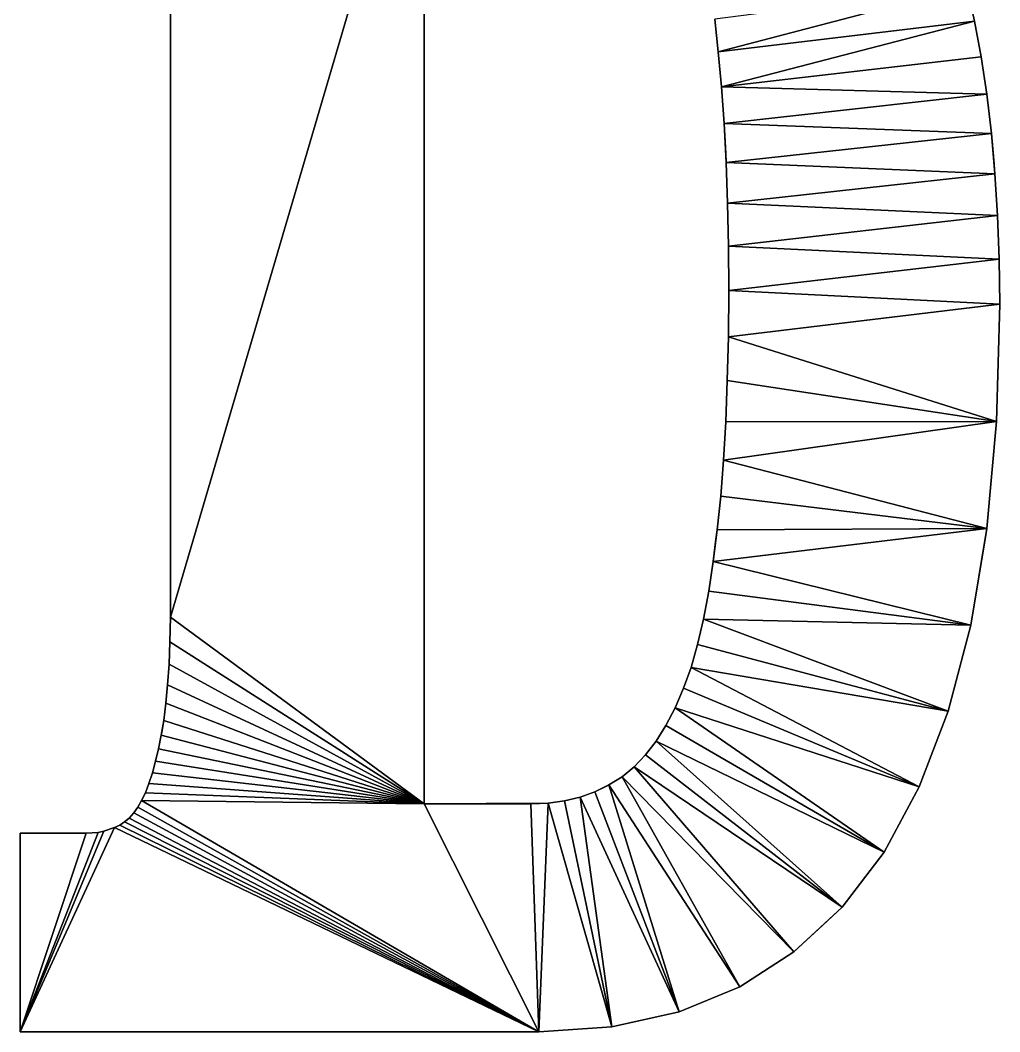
# Model space of a CAD drawing. Extents: x -29.1 to 29.1, y -25 to 25.
# Drawn here: x -2.583 to 0.016, y -14.619 to -11.935 of the extents above; entities that cross this region are included whole.
import ezdxf

# ---------------------------------------------------------------- set-up
doc = ezdxf.new("R2010")
doc.units = 0
doc.header["$MEASUREMENT"] = 0
doc.layers.add('ConstrLine', color=7, linetype='Continuous')
doc.layers.add('ObjLayer', color=2, linetype='Continuous')

msp = doc.modelspace()

# ---------------------------------------------------------------- linework, layer by layer
at = {"layer": 'ConstrLine'}
for points in [[(-2.184, -13.519, 5), (-2.184, -8.653, 5), (-2.184, -8.653, 4)], [(-2.184, -8.653, 4), (-2.184, -13.519, 4), (-2.184, -13.519, 5)], [(-2.184, -13.519, 5), (-1.511, -11.227, 5), (-2.184, -8.653, 5)], [(-1.511, -11.227, 5), (-2.184, -13.519, 5), (-1.511, -14.014, 5)], [(-1.511, -11.227, 5), (-1.511, -14.014, 5), (-1.511, -11.227, 4)], [(-1.511, -14.014, 5), (-1.511, -14.014, 4), (-1.511, -11.227, 4)], [(-0.74, -11.932, 5), (-0.731, -12.018, 5), (-0.071, -11.845, 5)], [(-0.051, -11.937, 5), (-0.071, -11.845, 5), (-0.731, -12.018, 5)], [(-0.071, -11.845, 4), (-0.071, -11.845, 5), (-0.051, -11.937, 5)], [(-0.071, -11.845, 4), (-0.051, -11.937, 5), (-0.051, -11.937, 4)], [(-0.74, -11.932, 4), (-0.731, -12.018, 4), (-0.731, -12.018, 5)], [(-0.74, -11.932, 4), (-0.731, -12.018, 5), (-0.74, -11.932, 5)], [(-0.731, -12.018, 5), (-0.722, -12.111, 5), (-0.051, -11.937, 5)], [(-0.033, -12.032, 5), (-0.051, -11.937, 5), (-0.722, -12.111, 5)], [(-0.051, -11.937, 4), (-0.051, -11.937, 5), (-0.033, -12.032, 5)], [(-0.051, -11.937, 4), (-0.033, -12.032, 5), (-0.033, -12.032, 4)], [(-0.731, -12.018, 4), (-0.722, -12.111, 4), (-0.722, -12.111, 5)], [(-0.731, -12.018, 4), (-0.722, -12.111, 5), (-0.731, -12.018, 5)], [(-0.018, -12.131, 5), (-0.033, -12.032, 5), (-0.722, -12.111, 5)], [(-0.033, -12.032, 4), (-0.033, -12.032, 5), (-0.018, -12.131, 5)], [(-0.033, -12.032, 4), (-0.018, -12.131, 5), (-0.018, -12.131, 4)], [(-0.722, -12.111, 4), (-0.715, -12.209, 4), (-0.715, -12.209, 5)], [(-0.722, -12.111, 4), (-0.715, -12.209, 5), (-0.722, -12.111, 5)], [(-0.722, -12.111, 5), (-0.715, -12.209, 5), (-0.018, -12.131, 5)], [(-0.006, -12.235, 5), (-0.018, -12.131, 5), (-0.715, -12.209, 5)], [(-0.018, -12.131, 4), (-0.018, -12.131, 5), (-0.006, -12.235, 5)], [(-0.018, -12.131, 4), (-0.006, -12.235, 5), (-0.006, -12.235, 4)], [(-0.715, -12.209, 4), (-0.7112, -12.288, 4), (-0.715, -12.209, 5)], [(-0.7112, -12.288, 4), (-0.71, -12.312, 5), (-0.715, -12.209, 5)], [(-0.715, -12.209, 5), (-0.71, -12.312, 5), (-0.006, -12.235, 5)], [(0.003, -12.342, 5), (-0.006, -12.235, 5), (-0.71, -12.312, 5)], [(0, -12.3063, 4), (-0.006, -12.235, 4), (-0.006, -12.235, 5)], [(-0.006, -12.235, 5), (0.003, -12.342, 5), (0, -12.3063, 4)], [(-0.7112, -12.288, 4), (-0.71, -12.312, 4), (-0.71, -12.312, 5)], [(-0.71, -12.312, 4), (-0.706, -12.42, 4), (-0.706, -12.42, 5)], [(-0.71, -12.312, 4), (-0.706, -12.42, 5), (-0.71, -12.312, 5)], [(-0.71, -12.312, 5), (-0.706, -12.42, 5), (0.003, -12.342, 5)], [(0.003, -12.342, 4), (0, -12.3063, 4), (0.003, -12.342, 5)], [(0.01, -12.453, 5), (0.003, -12.342, 5), (-0.706, -12.42, 5)], [(0.003, -12.342, 4), (0.003, -12.342, 5), (0.01, -12.453, 5)], [(0.003, -12.342, 4), (0.01, -12.453, 5), (0.01, -12.453, 4)], [(-0.706, -12.42, 4), (-0.704, -12.534, 4), (-0.704, -12.534, 5)], [(-0.706, -12.42, 4), (-0.704, -12.534, 5), (-0.706, -12.42, 5)], [(-0.704, -12.534, 5), (0.01, -12.453, 5), (-0.706, -12.42, 5)], [(0.01, -12.453, 5), (-0.704, -12.534, 5), (0.014, -12.569, 5)], [(0.01, -12.453, 4), (0.01, -12.453, 5), (0.014, -12.569, 5)], [(0.01, -12.453, 4), (0.014, -12.569, 5), (0.014, -12.569, 4)], [(-0.704, -12.534, 4), (-0.703, -12.652, 4), (-0.703, -12.652, 5)], [(-0.704, -12.534, 4), (-0.703, -12.652, 5), (-0.704, -12.534, 5)], [(-0.704, -12.534, 5), (-0.703, -12.652, 5), (0.014, -12.569, 5)], [(0.016, -12.688, 5), (0.014, -12.569, 5), (-0.703, -12.652, 5)], [(0.014, -12.569, 4), (0.014, -12.569, 5), (0.016, -12.688, 5)], [(0.014, -12.569, 4), (0.016, -12.688, 5), (0.016, -12.688, 4)], [(-0.703, -12.652, 4), (-0.704, -12.775, 4), (-0.704, -12.775, 5)], [(-0.703, -12.652, 4), (-0.704, -12.775, 5), (-0.703, -12.652, 5)], [(-0.703, -12.652, 5), (-0.704, -12.775, 5), (0.016, -12.688, 5)], [(0.007, -12.999, 5), (0.016, -12.688, 5), (-0.704, -12.775, 5)], [(0.016, -12.688, 4), (0.016, -12.688, 5), (0.007, -12.999, 5)], [(0.016, -12.688, 4), (0.007, -12.999, 5), (0.007, -12.999, 4)], [(-0.704, -12.775, 4), (-0.707, -12.891, 4), (-0.707, -12.891, 5)], [(-0.704, -12.775, 4), (-0.707, -12.891, 5), (-0.704, -12.775, 5)], [(-0.704, -12.775, 5), (-0.707, -12.891, 5), (0.007, -12.999, 5)], [(-0.707, -12.891, 4), (-0.711, -13, 4), (-0.711, -13, 5)], [(-0.707, -12.891, 4), (-0.711, -13, 5), (-0.707, -12.891, 5)], [(-0.707, -12.891, 5), (-0.711, -13, 5), (0.007, -12.999, 5)], [(-0.018, -13.283, 5), (0.007, -12.999, 5), (-0.717, -13.102, 5)], [(-0.711, -13, 5), (-0.717, -13.102, 5), (0.007, -12.999, 5)], [(-0.711, -13, 4), (-0.717, -13.102, 4), (-0.717, -13.102, 5)], [(-0.711, -13, 4), (-0.717, -13.102, 5), (-0.711, -13, 5)], [(-0.018, -13.283, 5), (-0.018, -13.283, 4), (0.007, -12.999, 4)], [(0.007, -12.999, 4), (0.007, -12.999, 5), (-0.018, -13.283, 5)], [(-0.717, -13.102, 4), (-0.724, -13.198, 4), (-0.724, -13.198, 5)], [(-0.717, -13.102, 4), (-0.724, -13.198, 5), (-0.717, -13.102, 5)], [(-0.717, -13.102, 5), (-0.724, -13.198, 5), (-0.018, -13.283, 5)], [(-0.724, -13.198, 4), (-0.734, -13.287, 4), (-0.734, -13.287, 5)], [(-0.724, -13.198, 4), (-0.734, -13.287, 5), (-0.724, -13.198, 5)], [(-0.724, -13.198, 5), (-0.734, -13.287, 5), (-0.018, -13.283, 5)], [(-0.061, -13.54, 5), (-0.018, -13.283, 5), (-0.744, -13.371, 5)], [(-0.734, -13.287, 5), (-0.744, -13.371, 5), (-0.018, -13.283, 5)], [(-0.737, -13.312, 4), (-0.744, -13.371, 5), (-0.734, -13.287, 5)], [(-0.734, -13.287, 4), (-0.737, -13.312, 4), (-0.734, -13.287, 5)], [(-0.018, -13.283, 5), (-0.061, -13.54, 5), (-0.0228, -13.312, 4)], [(-0.018, -13.283, 4), (-0.018, -13.283, 5), (-0.0228, -13.312, 4)], [(-0.737, -13.312, 4), (-0.744, -13.371, 4), (-0.744, -13.371, 5)], [(-0.061, -13.54, 4), (-0.0228, -13.312, 4), (-0.061, -13.54, 5)], [(-0.744, -13.371, 4), (-0.756, -13.45, 4), (-0.756, -13.45, 5)], [(-0.744, -13.371, 4), (-0.756, -13.45, 5), (-0.744, -13.371, 5)], [(-0.744, -13.371, 5), (-0.756, -13.45, 5), (-0.061, -13.54, 5)], [(-0.756, -13.45, 4), (-0.77, -13.524, 4), (-0.77, -13.524, 5)], [(-0.756, -13.45, 4), (-0.77, -13.524, 5), (-0.756, -13.45, 5)], [(-0.756, -13.45, 5), (-0.77, -13.524, 5), (-0.061, -13.54, 5)], [(-2.184, -13.519, 4), (-2.186, -13.584, 4), (-2.186, -13.584, 5)], [(-2.184, -13.519, 4), (-2.186, -13.584, 5), (-2.184, -13.519, 5)], [(-2.186, -13.584, 5), (-1.511, -14.014, 5), (-2.184, -13.519, 5)], [(-0.77, -13.524, 4), (-0.786, -13.591, 4), (-0.786, -13.591, 5)], [(-0.77, -13.524, 4), (-0.786, -13.591, 5), (-0.77, -13.524, 5)], [(-0.77, -13.524, 5), (-0.786, -13.591, 5), (-0.121, -13.768, 5)], [(-0.121, -13.768, 5), (-0.061, -13.54, 5), (-0.77, -13.524, 5)], [(-0.061, -13.54, 4), (-0.061, -13.54, 5), (-0.121, -13.768, 5)], [(-0.061, -13.54, 4), (-0.121, -13.768, 5), (-0.121, -13.768, 4)], [(-2.186, -13.584, 4), (-2.188, -13.643, 4), (-2.188, -13.643, 5)], [(-2.186, -13.584, 4), (-2.188, -13.643, 5), (-2.186, -13.584, 5)], [(-2.188, -13.643, 5), (-1.511, -14.014, 5), (-2.186, -13.584, 5)], [(-0.786, -13.591, 4), (-0.803, -13.652, 4), (-0.803, -13.652, 5)], [(-0.786, -13.591, 4), (-0.803, -13.652, 5), (-0.786, -13.591, 5)], [(-0.786, -13.591, 5), (-0.803, -13.652, 5), (-0.121, -13.768, 5)], [(-2.188, -13.643, 4), (-2.192, -13.698, 4), (-2.192, -13.698, 5)], [(-2.188, -13.643, 4), (-2.192, -13.698, 5), (-2.188, -13.643, 5)], [(-2.188, -13.643, 5), (-2.192, -13.698, 5), (-1.511, -14.014, 5)], [(-0.803, -13.652, 4), (-0.823, -13.707, 4), (-0.823, -13.707, 5)], [(-0.803, -13.652, 4), (-0.823, -13.707, 5), (-0.803, -13.652, 5)], [(-0.803, -13.652, 5), (-0.823, -13.707, 5), (-0.198, -13.969, 5)], [(-0.198, -13.969, 5), (-0.121, -13.768, 5), (-0.803, -13.652, 5)], [(-2.192, -13.698, 4), (-2.197, -13.747, 4), (-2.197, -13.747, 5)], [(-2.192, -13.698, 4), (-2.197, -13.747, 5), (-2.192, -13.698, 5)], [(-2.192, -13.698, 5), (-2.197, -13.747, 5), (-1.511, -14.014, 5)], [(-0.823, -13.707, 4), (-0.845, -13.759, 4), (-0.845, -13.759, 5)], [(-0.823, -13.707, 4), (-0.845, -13.759, 5), (-0.823, -13.707, 5)], [(-0.823, -13.707, 5), (-0.845, -13.759, 5), (-0.198, -13.969, 5)], [(-2.197, -13.747, 4), (-2.202, -13.793, 4), (-2.202, -13.793, 5)], [(-2.197, -13.747, 4), (-2.202, -13.793, 5), (-2.197, -13.747, 5)], [(-2.197, -13.747, 5), (-2.202, -13.793, 5), (-1.511, -14.014, 5)], [(-0.845, -13.759, 4), (-0.87, -13.806, 4), (-0.87, -13.806, 5)], [(-0.845, -13.759, 4), (-0.87, -13.806, 5), (-0.845, -13.759, 5)], [(-0.845, -13.759, 5), (-0.87, -13.806, 5), (-0.291, -14.142, 5)], [(-0.291, -14.142, 5), (-0.198, -13.969, 5), (-0.845, -13.759, 5)], [(-0.121, -13.768, 4), (-0.121, -13.768, 5), (-0.198, -13.969, 5)], [(-0.121, -13.768, 4), (-0.198, -13.969, 5), (-0.198, -13.969, 4)], [(-2.209, -13.832, 5), (-2.202, -13.793, 5), (-2.2076, -13.824, 4)], [(-2.209, -13.832, 5), (-1.511, -14.014, 5), (-2.202, -13.793, 5)], [(-2.202, -13.793, 4), (-2.2076, -13.824, 4), (-2.202, -13.793, 5)], [(-2.209, -13.832, 4), (-2.209, -13.832, 5), (-2.2076, -13.824, 4)], [(-0.87, -13.806, 4), (-0.896, -13.848, 4), (-0.896, -13.848, 5)], [(-0.87, -13.806, 4), (-0.896, -13.848, 5), (-0.87, -13.806, 5)], [(-0.87, -13.806, 5), (-0.896, -13.848, 5), (-0.291, -14.142, 5)], [(-2.209, -13.832, 4), (-2.216, -13.868, 5), (-2.209, -13.832, 5)], [(-2.209, -13.832, 4), (-2.216, -13.868, 4), (-2.216, -13.868, 5)], [(-2.216, -13.868, 5), (-1.511, -14.014, 5), (-2.209, -13.832, 5)], [(-0.896, -13.848, 4), (-0.924, -13.884, 4), (-0.924, -13.884, 5)], [(-0.896, -13.848, 4), (-0.924, -13.884, 5), (-0.896, -13.848, 5)], [(-0.896, -13.848, 5), (-0.924, -13.884, 5), (-0.402, -14.288, 5)], [(-0.402, -14.288, 5), (-0.291, -14.142, 5), (-0.896, -13.848, 5)], [(-2.224, -13.901, 5), (-2.216, -13.868, 5), (-2.224, -13.901, 4)], [(-2.216, -13.868, 4), (-2.224, -13.901, 4), (-2.216, -13.868, 5)], [(-2.224, -13.901, 5), (-1.511, -14.014, 5), (-2.216, -13.868, 5)], [(-2.232, -13.932, 5), (-2.224, -13.901, 5), (-2.232, -13.932, 4)], [(-2.224, -13.901, 4), (-2.232, -13.932, 4), (-2.224, -13.901, 5)], [(-2.232, -13.932, 5), (-1.511, -14.014, 5), (-2.224, -13.901, 5)], [(-0.924, -13.884, 4), (-0.954, -13.916, 4), (-0.954, -13.916, 5)], [(-0.924, -13.884, 4), (-0.954, -13.916, 5), (-0.924, -13.884, 5)], [(-0.924, -13.884, 5), (-0.954, -13.916, 5), (-0.402, -14.288, 5)], [(-2.242, -13.96, 4), (-2.242, -13.96, 5), (-2.232, -13.932, 5)], [(-2.232, -13.932, 4), (-2.242, -13.96, 4), (-2.232, -13.932, 5)], [(-2.232, -13.932, 5), (-2.242, -13.96, 5), (-1.511, -14.014, 5)], [(-0.986, -13.942, 4), (-0.986, -13.942, 5), (-0.954, -13.916, 5)], [(-0.986, -13.942, 4), (-0.954, -13.916, 5), (-0.954, -13.916, 4)], [(-0.954, -13.916, 5), (-0.986, -13.942, 5), (-0.53, -14.407, 5)], [(-0.53, -14.407, 5), (-0.402, -14.288, 5), (-0.954, -13.916, 5)], [(-1.021, -13.964, 4), (-1.021, -13.964, 5), (-0.986, -13.942, 5)], [(-1.021, -13.964, 4), (-0.986, -13.942, 5), (-0.986, -13.942, 4)], [(-0.986, -13.942, 5), (-1.021, -13.964, 5), (-0.674, -14.5, 5)], [(-0.674, -14.5, 5), (-0.53, -14.407, 5), (-0.986, -13.942, 5)], [(-2.251, -13.985, 4), (-2.261, -14.005, 5), (-2.251, -13.985, 5)], [(-2.261, -14.005, 5), (-2.251, -13.985, 4), (-2.261, -14.005, 4)], [(-2.251, -13.985, 5), (-2.261, -14.005, 5), (-1.511, -14.014, 5)], [(-2.242, -13.96, 4), (-2.251, -13.985, 4), (-2.242, -13.96, 5)], [(-2.251, -13.985, 5), (-2.242, -13.96, 5), (-2.251, -13.985, 4)], [(-2.242, -13.96, 5), (-2.251, -13.985, 5), (-1.511, -14.014, 5)], [(-1.097, -13.996, 4), (-1.097, -13.996, 5), (-1.058, -13.982, 5)], [(-1.097, -13.996, 4), (-1.058, -13.982, 5), (-1.058, -13.982, 4)], [(-1.058, -13.982, 5), (-1.097, -13.996, 5), (-0.835, -14.566, 5)], [(-1.058, -13.982, 5), (-1.021, -13.964, 5), (-1.024, -13.9655, 4)], [(-1.021, -13.964, 5), (-1.058, -13.982, 5), (-0.835, -14.566, 5)], [(-1.058, -13.982, 4), (-1.058, -13.982, 5), (-1.024, -13.9655, 4)], [(-1.021, -13.964, 4), (-1.024, -13.9655, 4), (-1.021, -13.964, 5)], [(-0.835, -14.566, 5), (-0.674, -14.5, 5), (-1.021, -13.964, 5)], [(-0.198, -13.969, 4), (-0.198, -13.969, 5), (-0.291, -14.142, 5)], [(-0.198, -13.969, 4), (-0.291, -14.142, 5), (-0.291, -14.142, 4)], [(-2.261, -14.005, 4), (-2.271, -14.023, 4), (-2.271, -14.023, 5)], [(-2.261, -14.005, 4), (-2.271, -14.023, 5), (-2.261, -14.005, 5)], [(-2.271, -14.023, 5), (-1.207, -14.619, 5), (-2.261, -14.005, 5)], [(-1.511, -14.014, 5), (-2.261, -14.005, 5), (-1.207, -14.619, 5)], [(-1.228, -14.014, 4), (-1.228, -14.014, 5), (-1.182, -14.012, 5)], [(-1.228, -14.014, 4), (-1.182, -14.012, 5), (-1.182, -14.012, 4)], [(-1.182, -14.012, 5), (-1.228, -14.014, 5), (-1.207, -14.619, 5)], [(-1.207, -14.619, 5), (-1.013, -14.606, 5), (-1.182, -14.012, 5)], [(-1.182, -14.012, 4), (-1.182, -14.012, 5), (-1.139, -14.006, 5)], [(-1.182, -14.012, 4), (-1.139, -14.006, 5), (-1.139, -14.006, 4)], [(-1.139, -14.006, 5), (-1.182, -14.012, 5), (-1.013, -14.606, 5)], [(-1.139, -14.006, 4), (-1.139, -14.006, 5), (-1.097, -13.996, 5)], [(-1.139, -14.006, 4), (-1.097, -13.996, 5), (-1.097, -13.996, 4)], [(-1.097, -13.996, 5), (-1.139, -14.006, 5), (-1.013, -14.606, 5)], [(-1.013, -14.606, 5), (-0.835, -14.566, 5), (-1.097, -13.996, 5)], [(-2.282, -14.038, 4), (-2.294, -14.052, 4), (-2.294, -14.052, 5)], [(-2.282, -14.038, 4), (-2.294, -14.052, 5), (-2.282, -14.038, 5)], [(-2.294, -14.052, 5), (-1.207, -14.619, 5), (-2.282, -14.038, 5)], [(-2.282, -14.038, 4), (-2.282, -14.038, 5), (-2.271, -14.023, 5)], [(-2.271, -14.023, 4), (-2.282, -14.038, 4), (-2.271, -14.023, 5)], [(-2.282, -14.038, 5), (-1.207, -14.619, 5), (-2.271, -14.023, 5)], [(-1.511, -14.014, 4), (-1.511, -14.014, 5), (-1.228, -14.014, 5)], [(-1.511, -14.014, 4), (-1.228, -14.014, 5), (-1.228, -14.014, 4)], [(-1.511, -14.014, 5), (-1.207, -14.619, 5), (-1.228, -14.014, 5)], [(-2.306, -14.062, 4), (-2.319, -14.071, 4), (-2.319, -14.071, 5)], [(-2.306, -14.062, 4), (-2.319, -14.071, 5), (-2.306, -14.062, 5)], [(-2.319, -14.071, 5), (-1.207, -14.619, 5), (-2.306, -14.062, 5)], [(-2.306, -14.062, 5), (-2.294, -14.052, 5), (-2.304, -14.0603, 4)], [(-2.306, -14.062, 5), (-1.207, -14.619, 5), (-2.294, -14.052, 5)], [(-2.304, -14.0603, 4), (-2.306, -14.062, 4), (-2.306, -14.062, 5)], [(-2.294, -14.052, 4), (-2.304, -14.0603, 4), (-2.294, -14.052, 5)], [(-2.361, -14.087, 5), (-2.583, -14.619, 5), (-2.333, -14.077, 5)], [(-2.583, -14.619, 5), (-1.207, -14.619, 5), (-2.333, -14.077, 5)], [(-2.376, -14.09, 5), (-2.583, -14.619, 5), (-2.361, -14.087, 5)], [(-2.408, -14.092, 5), (-2.583, -14.619, 5), (-2.376, -14.09, 5)], [(-2.583, -14.092, 5), (-2.408, -14.092, 4), (-2.583, -14.092, 4)], [(-2.583, -14.092, 4), (-2.583, -14.619, 4), (-2.583, -14.619, 5)], [(-2.583, -14.092, 4), (-2.583, -14.619, 5), (-2.583, -14.092, 5)], [(-2.583, -14.092, 5), (-2.408, -14.092, 5), (-2.408, -14.092, 4)], [(-2.583, -14.092, 5), (-2.583, -14.619, 5), (-2.408, -14.092, 5)], [(-2.408, -14.092, 4), (-2.408, -14.092, 5), (-2.376, -14.09, 5)], [(-2.376, -14.09, 5), (-2.376, -14.09, 4), (-2.408, -14.092, 4)], [(-2.376, -14.09, 4), (-2.376, -14.09, 5), (-2.361, -14.087, 4)], [(-2.361, -14.087, 5), (-2.361, -14.087, 4), (-2.376, -14.09, 5)], [(-2.333, -14.077, 4), (-2.361, -14.087, 4), (-2.333, -14.077, 5)], [(-2.361, -14.087, 5), (-2.333, -14.077, 5), (-2.361, -14.087, 4)], [(-2.333, -14.077, 5), (-2.319, -14.071, 5), (-2.333, -14.077, 4)], [(-2.319, -14.071, 4), (-2.333, -14.077, 4), (-2.319, -14.071, 5)], [(-2.319, -14.071, 5), (-2.333, -14.077, 5), (-1.207, -14.619, 5)], [(-0.291, -14.142, 4), (-0.291, -14.142, 5), (-0.402, -14.288, 5)], [(-0.291, -14.142, 4), (-0.402, -14.288, 5), (-0.402, -14.288, 4)], [(-0.402, -14.288, 5), (-0.53, -14.407, 5), (-0.4536, -14.336, 4)], [(-0.4536, -14.336, 4), (-0.402, -14.288, 4), (-0.402, -14.288, 5)], [(-0.53, -14.407, 4), (-0.4536, -14.336, 4), (-0.53, -14.407, 5)], [(-0.674, -14.5, 4), (-0.53, -14.407, 4), (-0.53, -14.407, 5)], [(-0.674, -14.5, 4), (-0.53, -14.407, 5), (-0.674, -14.5, 5)], [(-0.835, -14.566, 4), (-0.674, -14.5, 4), (-0.674, -14.5, 5)], [(-0.835, -14.566, 4), (-0.674, -14.5, 5), (-0.835, -14.566, 5)], [(-1.013, -14.606, 4), (-0.835, -14.566, 4), (-0.835, -14.566, 5)], [(-1.013, -14.606, 4), (-0.835, -14.566, 5), (-1.013, -14.606, 5)], [(-2.583, -14.619, 4), (-1.207, -14.619, 4), (-1.207, -14.619, 5)], [(-2.583, -14.619, 4), (-1.207, -14.619, 5), (-2.583, -14.619, 5)], [(-1.207, -14.619, 4), (-1.013, -14.606, 4), (-1.013, -14.606, 5)], [(-1.207, -14.619, 4), (-1.013, -14.606, 5), (-1.207, -14.619, 5)]]:
    msp.add_3dface(points, dxfattribs=at)
at = {"layer": 'ObjLayer', "extrusion": (1, -6.12323e-17, 0)}
for p, q in [((-2.184, -13.519, 5), (-2.184, -8.653, 5)), ((-1.511, -14.014, 5), (-1.511, -11.227, 5)), ((-0.071, -11.845, 5), (-0.051, -11.937, 5)), ((-0.74, -11.932, 5), (-0.731, -12.018, 5)), ((-0.051, -11.937, 5), (-0.033, -12.032, 5)), ((-0.731, -12.018, 5), (-0.722, -12.111, 5)), ((-0.033, -12.032, 5), (-0.018, -12.131, 5)), ((-0.722, -12.111, 5), (-0.715, -12.209, 5)), ((-0.018, -12.131, 5), (-0.006, -12.235, 5)), ((-0.715, -12.209, 5), (-0.71, -12.312, 5)), ((-0.006, -12.235, 5), (0.003, -12.342, 5)), ((-0.71, -12.312, 5), (-0.706, -12.42, 5)), ((0.003, -12.342, 5), (0.01, -12.453, 5)), ((-0.706, -12.42, 5), (-0.704, -12.534, 5)), ((0.01, -12.453, 5), (0.014, -12.569, 5)), ((-0.704, -12.534, 5), (-0.703, -12.652, 5)), ((0.014, -12.569, 5), (0.016, -12.688, 5)), ((-0.703, -12.652, 5), (-0.704, -12.775, 5)), ((0.016, -12.688, 5), (0.007, -12.999, 5)), ((-0.704, -12.775, 5), (-0.707, -12.891, 5)), ((-0.707, -12.891, 5), (-0.711, -13, 5)), ((-0.711, -13, 5), (-0.717, -13.102, 5)), ((0.007, -12.999, 5), (-0.018, -13.283, 5)), ((-0.717, -13.102, 5), (-0.724, -13.198, 5)), ((-0.724, -13.198, 5), (-0.734, -13.287, 5)), ((-0.734, -13.287, 5), (-0.744, -13.371, 5)), ((-0.018, -13.283, 5), (-0.061, -13.54, 5)), ((-0.744, -13.371, 5), (-0.756, -13.45, 5)), ((-0.756, -13.45, 5), (-0.77, -13.524, 5)), ((-2.186, -13.584, 5), (-2.184, -13.519, 5)), ((-0.77, -13.524, 5), (-0.786, -13.591, 5)), ((-0.061, -13.54, 5), (-0.121, -13.768, 5)), ((-2.188, -13.643, 5), (-2.186, -13.584, 5)), ((-0.786, -13.591, 5), (-0.803, -13.652, 5)), ((-2.192, -13.698, 5), (-2.188, -13.643, 5)), ((-0.803, -13.652, 5), (-0.823, -13.707, 5)), ((-2.197, -13.747, 5), (-2.192, -13.698, 5)), ((-0.823, -13.707, 5), (-0.845, -13.759, 5)), ((-2.202, -13.793, 5), (-2.197, -13.747, 5)), ((-0.845, -13.759, 5), (-0.87, -13.806, 5)), ((-0.121, -13.768, 5), (-0.198, -13.969, 5)), ((-2.209, -13.832, 5), (-2.202, -13.793, 5)), ((-0.87, -13.806, 5), (-0.896, -13.848, 5)), ((-2.216, -13.868, 5), (-2.209, -13.832, 5)), ((-0.896, -13.848, 5), (-0.924, -13.884, 5)), ((-2.224, -13.901, 5), (-2.216, -13.868, 5)), ((-2.232, -13.932, 5), (-2.224, -13.901, 5)), ((-0.924, -13.884, 5), (-0.954, -13.916, 5)), ((-2.242, -13.96, 5), (-2.232, -13.932, 5)), ((-0.954, -13.916, 5), (-0.986, -13.942, 5)), ((-0.986, -13.942, 5), (-1.021, -13.964, 5)), ((-2.261, -14.005, 5), (-2.251, -13.985, 5)), ((-2.251, -13.985, 5), (-2.242, -13.96, 5)), ((-1.058, -13.982, 5), (-1.097, -13.996, 5)), ((-1.021, -13.964, 5), (-1.058, -13.982, 5)), ((-0.198, -13.969, 5), (-0.291, -14.142, 5)), ((-2.271, -14.023, 5), (-2.261, -14.005, 5)), ((-1.182, -14.012, 5), (-1.511, -14.014, 5)), ((-1.139, -14.006, 5), (-1.182, -14.012, 5)), ((-1.097, -13.996, 5), (-1.139, -14.006, 5)), ((-2.294, -14.052, 5), (-2.282, -14.038, 5)), ((-2.282, -14.038, 5), (-2.271, -14.023, 5)), ((-2.319, -14.071, 5), (-2.306, -14.062, 5)), ((-2.306, -14.062, 5), (-2.294, -14.052, 5)), ((-2.583, -14.619, 5), (-2.583, -14.092, 5)), ((-2.583, -14.092, 5), (-2.408, -14.092, 5)), ((-2.408, -14.092, 5), (-2.376, -14.09, 5)), ((-2.376, -14.09, 5), (-2.361, -14.087, 5)), ((-2.361, -14.087, 5), (-2.333, -14.077, 5)), ((-2.333, -14.077, 5), (-2.319, -14.071, 5)), ((-0.291, -14.142, 5), (-0.402, -14.288, 5)), ((-0.402, -14.288, 5), (-0.53, -14.407, 5)), ((-0.53, -14.407, 5), (-0.674, -14.5, 5)), ((-0.674, -14.5, 5), (-0.835, -14.566, 5)), ((-0.835, -14.566, 5), (-1.013, -14.606, 5)), ((-1.207, -14.619, 5), (-2.583, -14.619, 5)), ((-1.013, -14.606, 5), (-1.207, -14.619, 5))]:
    msp.add_line(p, q, dxfattribs=at)

doc.saveas('drawing.dxf')
